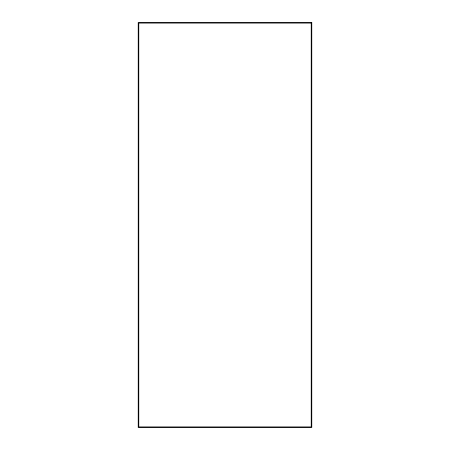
<?xml version="1.0" encoding="UTF-8"?>
<svg xmlns="http://www.w3.org/2000/svg" width="450" height="450" viewBox="0 0 450 450"><rect width="100%" height="100%" fill="white"/><g stroke="black" fill="none" stroke-linecap="round" stroke-linejoin="round"><path stroke-width="0.67" d="M311.788 22.5L138.212 22.5L138.212 427.5L311.788 427.5L311.788 22.5M311.209 23.079L138.791 23.079L138.791 426.921L311.209 426.921L311.209 23.079"/></g></svg>
